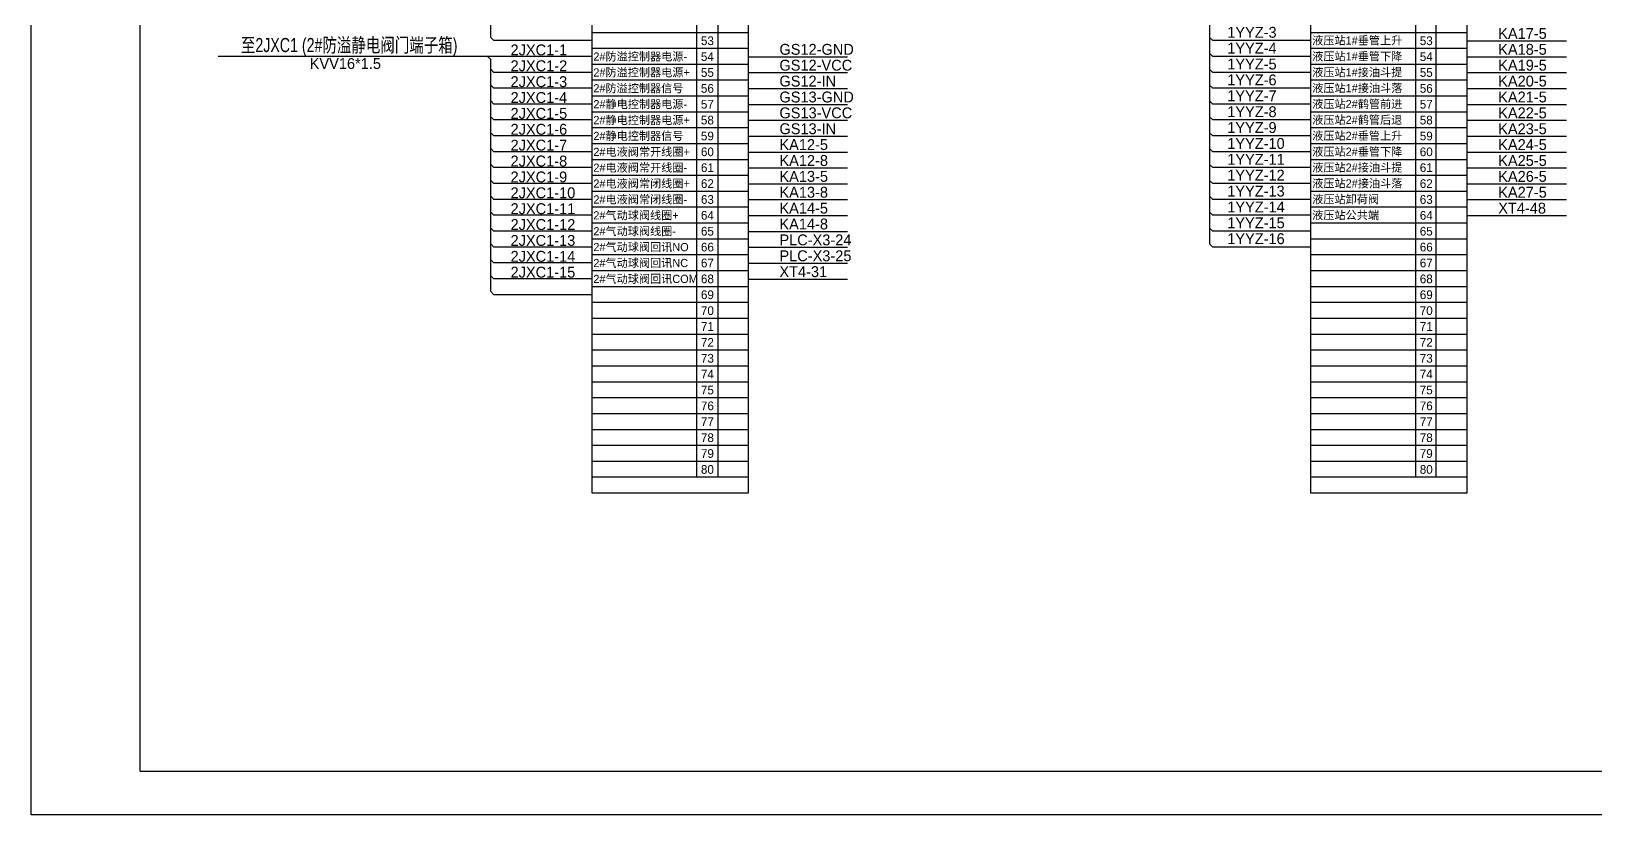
# Model space of a CAD drawing. Header units: millimetres. Extents: x 32626 to 72822, y 60047 to 123188.
# Drawn here: x 32626 to 35500, y 68575 to 70013 of the extents above; entities that cross this region are included whole.
import ezdxf

# ---------------------------------------------------------------- set-up
doc = ezdxf.new("R2010")
doc.units = ezdxf.units.MM
doc.header["$LTSCALE"] = 10
for name, color, linetype in [('1轮廓实线层', 7, 'Continuous'), ('2细线层', 4, 'Continuous'), ('图框层', 7, 'Continuous')]:
    doc.layers.add(name, color=color, linetype=linetype)
doc.styles.add('样式 1', font='SIMYOU.TTF', dxfattribs={"width": 0.9, "height": 12})

msp = doc.modelspace()

# ---------------------------------------------------------------- linework, layer by layer
at = {"layer": '1轮廓实线层'}
for p, q in [((33656.2, 69165.2), (33656.2, 71527.2)), ((33848.1, 71527.2), (33848.1, 69194.4)), ((33887.4, 71527.2), (33887.4, 69194.4)), ((33942.9, 71527.2), (33942.9, 69165.2)), ((34976.7, 69165.2), (34976.7, 71527.2)), ((35168.5, 71527.2), (35168.5, 69194.4)), ((35205.9, 71527.2), (35205.9, 69194.4)), ((35263.3, 71527.2), (35263.3, 69165.2)), ((33470, 70002), (33470, 70427.9)), ((34790.4, 70048.8), (34790.4, 69623)), ((33942.9, 70010.8), (33656.2, 70010.8)), ((35263.3, 70010.8), (34976.7, 70010.8)), ((33475.8, 69996.3), (33470, 70002)), ((33656.2, 69996.3), (33475.8, 69996.3)), ((33942.9, 69981.7), (33656.2, 69981.7)), ((34796.2, 69996.3), (34790.4, 70002)), ((34976.7, 69996.3), (34796.2, 69996.3)), ((35263.3, 69981.7), (34976.7, 69981.7)), ((35263.3, 69995.8), (35445.9, 69995.8)), ((33470, 69967.1), (32969.2, 69967.1)), ((33464.2, 69967.1), (33470, 69961.3)), ((33656.2, 69967.1), (33470, 69967.1)), ((33470, 69535.5), (33470, 69961.3)), ((33942.9, 69952.5), (33656.2, 69952.5)), ((33942.9, 69966.7), (34125.4, 69966.7)), ((34796.2, 69967.1), (34790.4, 69972.9)), ((34976.7, 69967.1), (34796.2, 69967.1)), ((35263.3, 69952.5), (34976.7, 69952.5)), ((35263.3, 69966.7), (35445.9, 69966.7)), ((33475.8, 69937.9), (33470, 69943.7)), ((33656.2, 69937.9), (33475.8, 69937.9)), ((33942.9, 69923.4), (33656.2, 69923.4)), ((33942.9, 69937.5), (34125.4, 69937.5)), ((34796.2, 69937.9), (34790.4, 69943.7)), ((34976.7, 69937.9), (34796.2, 69937.9)), ((35263.3, 69923.4), (34976.7, 69923.4)), ((35263.3, 69937.5), (35445.9, 69937.5)), ((33475.8, 69908.8), (33470, 69914.6)), ((33656.2, 69908.8), (33475.8, 69908.8)), ((33942.9, 69894.2), (33656.2, 69894.2)), ((33942.9, 69908.4), (34125.4, 69908.4)), ((34796.2, 69908.8), (34790.4, 69914.6)), ((34976.7, 69908.8), (34796.2, 69908.8)), ((35263.3, 69894.2), (34976.7, 69894.2)), ((35263.3, 69908.4), (35445.9, 69908.4)), ((33475.8, 69879.6), (33470, 69885.4)), ((33656.2, 69879.6), (33475.8, 69879.6)), ((33942.9, 69865), (33656.2, 69865)), ((33942.9, 69879.2), (34125.4, 69879.2)), ((34796.2, 69879.6), (34790.4, 69885.4)), ((34976.7, 69879.6), (34796.2, 69879.6)), ((35263.3, 69865), (34976.7, 69865)), ((35263.3, 69879.2), (35445.9, 69879.2)), ((33475.8, 69850.5), (33470, 69856.2)), ((33656.2, 69850.5), (33475.8, 69850.5)), ((33942.9, 69835.9), (33656.2, 69835.9)), ((33942.9, 69850), (34125.4, 69850)), ((34796.2, 69850.5), (34790.4, 69856.2)), ((34976.7, 69850.5), (34796.2, 69850.5)), ((35263.3, 69835.9), (34976.7, 69835.9)), ((35263.3, 69850), (35445.9, 69850)), ((33475.8, 69821.3), (33470, 69827.1)), ((33656.2, 69821.3), (33475.8, 69821.3)), ((33942.9, 69806.7), (33656.2, 69806.7)), ((33942.9, 69820.9), (34125.4, 69820.9)), ((34796.2, 69821.3), (34790.4, 69827.1)), ((34976.7, 69821.3), (34796.2, 69821.3)), ((35263.3, 69806.7), (34976.7, 69806.7)), ((35263.3, 69820.9), (35445.9, 69820.9)), ((33475.8, 69792.1), (33470, 69797.9)), ((33656.2, 69792.1), (33475.8, 69792.1)), ((33942.9, 69777.6), (33656.2, 69777.6)), ((33942.9, 69791.7), (34125.4, 69791.7)), ((34796.2, 69792.1), (34790.4, 69797.9)), ((34976.7, 69792.1), (34796.2, 69792.1)), ((35263.3, 69777.6), (34976.7, 69777.6)), ((35263.3, 69791.7), (35445.9, 69791.7)), ((33475.8, 69763), (33470, 69768.8)), ((33656.2, 69763), (33475.8, 69763)), ((33942.9, 69748.4), (33656.2, 69748.4)), ((33942.9, 69762.6), (34125.4, 69762.6)), ((34796.2, 69763), (34790.4, 69768.8)), ((34976.7, 69763), (34796.2, 69763)), ((35263.3, 69748.4), (34976.7, 69748.4)), ((35263.3, 69762.6), (35445.9, 69762.6)), ((33475.8, 69733.8), (33470, 69739.6)), ((33656.2, 69733.8), (33475.8, 69733.8)), ((33942.9, 69719.2), (33656.2, 69719.2)), ((33942.9, 69733.4), (34125.4, 69733.4)), ((34796.2, 69733.8), (34790.4, 69739.6)), ((34976.7, 69733.8), (34796.2, 69733.8)), ((35263.3, 69719.2), (34976.7, 69719.2)), ((35263.3, 69733.4), (35445.9, 69733.4)), ((33475.8, 69704.7), (33470, 69710.4)), ((33656.2, 69704.7), (33475.8, 69704.7)), ((33942.9, 69690.1), (33656.2, 69690.1)), ((33942.9, 69704.2), (34125.4, 69704.2)), ((34796.2, 69704.7), (34790.4, 69710.4)), ((34976.7, 69704.7), (34796.2, 69704.7)), ((35263.3, 69690.1), (34976.7, 69690.1)), ((35263.3, 69704.2), (35445.9, 69704.2)), ((33475.8, 69675.5), (33470, 69681.3)), ((33656.2, 69675.5), (33475.8, 69675.5)), ((33942.9, 69660.9), (33656.2, 69660.9)), ((33942.9, 69675.1), (34125.4, 69675.1)), ((34796.2, 69675.5), (34790.4, 69681.3)), ((34976.7, 69675.5), (34796.2, 69675.5)), ((35263.3, 69660.9), (34976.7, 69660.9)), ((35263.3, 69675.1), (35445.9, 69675.1)), ((33475.8, 69646.3), (33470, 69652.1)), ((33656.2, 69646.3), (33475.8, 69646.3)), ((33942.9, 69631.8), (33656.2, 69631.8)), ((33942.9, 69645.9), (34125.4, 69645.9)), ((34796.2, 69646.3), (34790.4, 69652.1)), ((34976.7, 69646.3), (34796.2, 69646.3)), ((35263.3, 69631.8), (34976.7, 69631.8)), ((33475.8, 69617.2), (33470, 69623)), ((33656.2, 69617.2), (33475.8, 69617.2)), ((33942.9, 69616.8), (34125.4, 69616.8)), ((34796.2, 69617.2), (34790.4, 69623)), ((34976.7, 69617.2), (34796.2, 69617.2)), ((33475.8, 69588), (33470, 69593.8)), ((33656.2, 69588), (33475.8, 69588)), ((33942.9, 69602.6), (33656.2, 69602.6)), ((33942.9, 69587.6), (34125.4, 69587.6)), ((35263.3, 69602.6), (34976.7, 69602.6)), ((33475.8, 69558.9), (33470, 69564.6)), ((33656.2, 69558.9), (33475.8, 69558.9)), ((33942.9, 69573.4), (33656.2, 69573.4)), ((33942.9, 69558.4), (34125.4, 69558.4)), ((35263.3, 69573.4), (34976.7, 69573.4)), ((33475.8, 69529.7), (33470, 69535.5)), ((33656.2, 69529.7), (33475.8, 69529.7)), ((33942.9, 69544.3), (33656.2, 69544.3)), ((35263.3, 69544.3), (34976.7, 69544.3)), ((33942.9, 69515.1), (33656.2, 69515.1)), ((35263.3, 69515.1), (34976.7, 69515.1)), ((33942.9, 69486), (33656.2, 69486)), ((35263.3, 69486), (34976.7, 69486)), ((33942.9, 69456.8), (33656.2, 69456.8)), ((35263.3, 69456.8), (34976.7, 69456.8)), ((33942.9, 69427.6), (33656.2, 69427.6)), ((35263.3, 69427.6), (34976.7, 69427.6)), ((33942.9, 69398.5), (33656.2, 69398.5)), ((35263.3, 69398.5), (34976.7, 69398.5)), ((33942.9, 69369.3), (33656.2, 69369.3)), ((35263.3, 69369.3), (34976.7, 69369.3)), ((33942.9, 69340.2), (33656.2, 69340.2)), ((35263.3, 69340.2), (34976.7, 69340.2)), ((33942.9, 69311), (33656.2, 69311)), ((35263.3, 69311), (34976.7, 69311)), ((33942.9, 69281.8), (33656.2, 69281.8)), ((35263.3, 69281.8), (34976.7, 69281.8)), ((33942.9, 69252.7), (33656.2, 69252.7)), ((35263.3, 69252.7), (34976.7, 69252.7)), ((33942.9, 69223.5), (33656.2, 69223.5)), ((35263.3, 69223.5), (34976.7, 69223.5)), ((33942.9, 69194.4), (33656.2, 69194.4)), ((35263.3, 69194.4), (34976.7, 69194.4)), ((33942.9, 69165.2), (33656.2, 69165.2)), ((35263.3, 69165.2), (34976.7, 69165.2))]:
    msp.add_line(p, q, dxfattribs=at)
at = {"layer": '2细线层'}
for p, q in [((32626, 68574.8), (32626, 71934.8)), ((37378, 68574.8), (32626, 68574.8))]:
    msp.add_line(p, q, dxfattribs=at)
at = {"layer": '图框层'}
for q in [(32826, 71854.8), (37298, 68654.8)]:
    msp.add_line((32826, 68654.8), q, dxfattribs=at)

# ---------------------------------------------------------------- texts
at = {"layer": '1轮廓实线层', "style": '样式 1'}
for s, height, p in [('1YYZ-3', 20, (34822.9, 70001.5)), ('液压站1#垂管上升', 15, (34979, 69989)), ('KA17-5', 20, (35320.7, 69999.4)), ('2JXC1-1', 20, (33506.4, 69969.2)), ('防溢控制器电源-', 15, (33680.8, 69959.5)), ('53', 16, (33856.1, 69988)), ('GS12-GND', 20, (34000.3, 69970.2)), ('1YYZ-4', 20, (34822.9, 69972.4)), ('液压站1#垂管下降', 15, (34979, 69959.8)), ('53', 16, (35176.6, 69988)), ('KA18-5', 20, (35320.7, 69970.2)), ('KVV16*1.5', 20, (33137.5, 69944.1)), ('2JXC1-2', 20, (33506.4, 69940.1)), ('2#', 15, (33658.5, 69959.5)), ('54', 16, (33856.1, 69958.8)), ('GS12-VCC', 20, (34000.3, 69941.1)), ('1YYZ-5', 20, (34822.9, 69943.2)), ('液压站1#接油斗提', 15, (34979, 69930.6)), ('54', 16, (35176.6, 69958.8)), ('KA19-5', 20, (35320.7, 69941.1)), ('2JXC1-3', 20, (33506.4, 69910.9)), ('2#', 15, (33658.5, 69930.3)), ('防溢控制器电源+', 15, (33680.8, 69930.3)), ('55', 16, (33856.1, 69929.7)), ('GS12-IN', 20, (34000.3, 69911.9)), ('1YYZ-6', 20, (34822.9, 69914.1)), ('55', 16, (35176.6, 69929.7)), ('KA20-5', 20, (35320.7, 69911.9)), ('2JXC1-4', 20, (33506.4, 69881.7)), ('2#', 15, (33658.5, 69901.2)), ('防溢控制器信号', 15, (33680.8, 69901.2)), ('56', 16, (33856.1, 69900.5)), ('GS13-GND', 20, (34000.3, 69882.7)), ('1YYZ-7', 20, (34822.9, 69884.9)), ('液压站1#接油斗落', 15, (34979, 69901.5)), ('56', 16, (35176.6, 69900.5)), ('KA21-5', 20, (35320.7, 69882.7)), ('2JXC1-5', 20, (33506.4, 69852.6)), ('2#', 15, (33658.5, 69872)), ('静电控制器电源-', 15, (33680.8, 69872)), ('57', 16, (33856.1, 69871.4)), ('GS13-VCC', 20, (34000.3, 69853.6)), ('1YYZ-8', 20, (34822.9, 69855.7)), ('液压站2#鹤管前进', 15, (34979, 69872.3)), ('57', 16, (35176.6, 69871.4)), ('KA22-5', 20, (35320.7, 69853.6)), ('2JXC1-6', 20, (33506.4, 69823.4)), ('2#', 15, (33658.5, 69842.8)), ('静电控制器电源+', 15, (33680.8, 69842.8)), ('58', 16, (33856.1, 69842.3)), ('GS13-IN', 20, (34000.3, 69824.4)), ('1YYZ-9', 20, (34822.9, 69826.6)), ('液压站2#鹤管后退', 15, (34979, 69843.2)), ('58', 16, (35176.6, 69842.3)), ('KA23-5', 20, (35320.7, 69824.4)), ('2JXC1-7', 20, (33506.4, 69794.3)), ('2#', 15, (33658.5, 69813.7)), ('静电控制器信号', 15, (33680.8, 69813.7)), ('59', 16, (33856.1, 69813.1)), ('KA12-5', 20, (34000.3, 69795.3)), ('1YYZ-10', 20, (34822.9, 69797.4)), ('液压站2#垂管上升', 15, (34979, 69814)), ('59', 16, (35176.6, 69813.1)), ('KA24-5', 20, (35320.7, 69795.3)), ('2JXC1-8', 20, (33506.4, 69765.1)), ('2#', 15, (33658.5, 69784.5)), ('电液阀常开线圈+', 15, (33680.8, 69784.5)), ('60', 16, (33856.1, 69784)), ('KA12-8', 20, (34000.3, 69766.1)), ('1YYZ-11', 20, (34822.9, 69768.3)), ('液压站2#垂管下降', 15, (34979, 69784.8)), ('60', 16, (35176.6, 69784)), ('KA25-5', 20, (35320.7, 69766.1)), ('2JXC1-9', 20, (33506.4, 69735.9)), ('2#', 15, (33658.5, 69755.4)), ('电液阀常开线圈-', 15, (33680.8, 69755.4)), ('61', 16, (33856.1, 69754.9)), ('KA13-5', 20, (34000.3, 69736.9)), ('1YYZ-12', 20, (34822.9, 69739.1)), ('液压站2#接油斗提', 15, (34979, 69755.7)), ('61', 16, (35176.6, 69754.9)), ('KA26-5', 20, (35320.7, 69736.9)), ('2JXC1-10', 20, (33506.4, 69706.8)), ('2#', 15, (33658.5, 69726.2)), ('电液阀常闭线圈+', 15, (33680.8, 69726.2)), ('62', 16, (33856.1, 69725.7)), ('KA13-8', 20, (34000.3, 69707.8)), ('1YYZ-13', 20, (34822.9, 69709.9)), ('液压站2#接油斗落', 15, (34979, 69726.5)), ('62', 16, (35176.6, 69725.7)), ('KA27-5', 20, (35320.7, 69707.8)), ('2JXC1-11', 20, (33506.4, 69677.6)), ('2#', 15, (33658.5, 69697)), ('电液阀常闭线圈-', 15, (33680.8, 69697)), ('63', 16, (33856.1, 69696.5)), ('KA14-5', 20, (34000.3, 69678.6)), ('1YYZ-14', 20, (34822.9, 69680.8)), ('液压站卸荷阀', 15, (34979, 69697.4)), ('63', 16, (35176.6, 69696.5)), ('XT4-48', 20, (35320.7, 69678.6)), ('2JXC1-12', 20, (33506.4, 69648.5)), ('2#', 15, (33658.5, 69667.9)), ('气动球阀线圈+', 15, (33680.8, 69667.9)), ('64', 16, (33856.1, 69667.4)), ('KA14-8', 20, (34000.3, 69649.5)), ('1YYZ-15', 20, (34822.9, 69651.6)), ('液压站公共端', 15, (34979, 69668.2)), ('64', 16, (35176.6, 69667.4)), ('2JXC1-13', 20, (33506.4, 69619.3)), ('2#', 15, (33658.5, 69638.7)), ('气动球阀线圈-', 15, (33680.8, 69638.7)), ('65', 16, (33856.1, 69638.2)), ('PLC-X3-24', 20, (34000.3, 69620.3)), ('1YYZ-16', 20, (34822.9, 69622.5)), ('65', 16, (35176.6, 69638.2)), ('2JXC1-14', 20, (33506.4, 69590.1)), ('2#', 15, (33658.5, 69609.6)), ('气动球阀回讯NO', 15, (33680.8, 69609.6)), ('66', 16, (33856.1, 69609.1)), ('PLC-X3-25', 20, (34000.3, 69591.1)), ('66', 16, (35176.6, 69609.1)), ('2JXC1-15', 20, (33506.4, 69561)), ('2#', 15, (33658.5, 69580.4)), ('气动球阀回讯NC', 15, (33680.8, 69580.4)), ('67', 16, (33856.1, 69579.9)), ('XT4-31', 20, (34000.3, 69562)), ('67', 16, (35176.6, 69579.9)), ('2#', 15, (33658.5, 69551.2)), ('气动球阀回讯COM', 15, (33680.8, 69551.2)), ('68', 16, (33856.1, 69550.7)), ('68', 16, (35176.6, 69550.7)), ('69', 16, (33856.1, 69521.6)), ('69', 16, (35176.6, 69521.6)), ('70', 16, (33856.1, 69492.4)), ('70', 16, (35176.6, 69492.4)), ('71', 16, (33856.1, 69463.3)), ('71', 16, (35176.6, 69463.3)), ('72', 16, (33856.1, 69434.1)), ('72', 16, (35176.6, 69434.1)), ('73', 16, (33856.1, 69404.9)), ('73', 16, (35176.6, 69404.9)), ('74', 16, (33856.1, 69375.8)), ('74', 16, (35176.6, 69375.8)), ('75', 16, (33856.1, 69346.6)), ('75', 16, (35176.6, 69346.6)), ('76', 16, (33856.1, 69317.5)), ('76', 16, (35176.6, 69317.5)), ('77', 16, (33856.1, 69288.3)), ('77', 16, (35176.6, 69288.3)), ('78', 16, (33856.1, 69259.1)), ('78', 16, (35176.6, 69259.1)), ('79', 16, (33856.1, 69230)), ('79', 16, (35176.6, 69230)), ('80', 16, (33856.1, 69200.8)), ('80', 16, (35176.6, 69200.8))]:
    msp.add_text(s, height=height, dxfattribs=at).set_placement(p)
at = {"layer": '1轮廓实线层', "style": '样式 1', "width": 0.75}
msp.add_text('至2JXC1 (2#防溢静电阀门端子箱)', height=26, dxfattribs=at).set_placement((33011, 69975.1))

doc.saveas('drawing.dxf')
